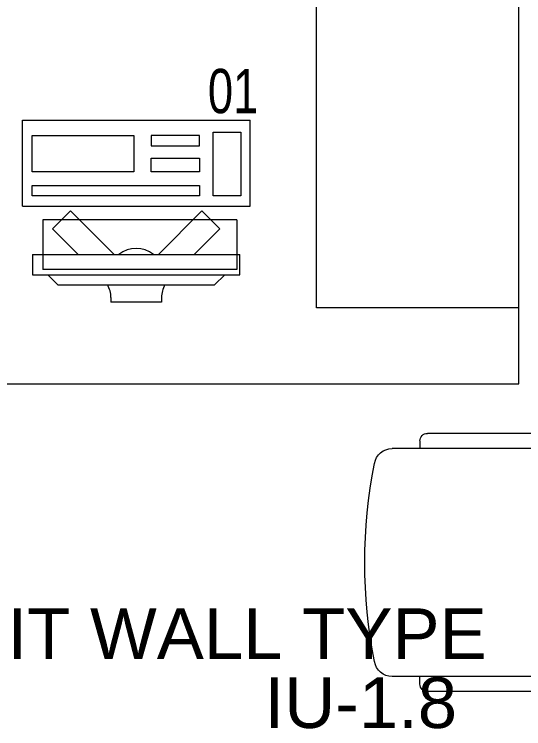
# Model space of a CAD drawing. Header units: millimetres. Extents: x -160614 to 59925, y -157025 to 0.
# Drawn here: x -118162 to -117155, y -111605 to -110194 of the extents above; entities that cross this region are included whole.
import ezdxf

# ---------------------------------------------------------------- set-up
doc = ezdxf.new("R2010")
doc.units = ezdxf.units.MM
doc.header["$LTSCALE"] = 8
doc.linetypes.add('HIDDEN', pattern=[9.525, 6.35, -3.175])
doc.layers.get('0').update_dxf_attribs({"color": 9, "lineweight": 5})
doc.layers.add('72_EGR_EQP_TAG', color=9, linetype='Continuous', lineweight=5)
doc.layers.add('LOADING', color=9, linetype='Continuous', lineweight=5)
doc.layers.add('A-Wall-cmu-patt', color=9, linetype='Continuous')
doc.layers.get('0').off()
doc.layers.get('0').freeze()
doc.styles.add('ARIAL', font='arial.ttf')
doc.styles.add('X3G_ENTITY_257CFD', font='swisscl.ttf', dxfattribs={"height": 200})

# ---------------------------------------------------------------- blocks, each defined once
blk = doc.blocks.new('GF21043-P')
for p, q in [((0.8, 0.75), (-0.8, 0.75)), ((-0.8, 0.75), (-0.8, 0))]:
    blk.add_line(p, q)
at = {"linetype": 'HIDDEN'}
for p, q in [((-0.8, 0.6), (-0.4, 0.6)), ((-0.4, 0.6), (-0.4, 0))]:
    blk.add_line(p, q, dxfattribs=at)
blk = doc.blocks.new('GF21016-P')
at = {"layer": 'LOADING', "extrusion": (-1.24384e-09, -1.20261e-09, -1)}
for p, q in [((0.0128, 0.0179), (0.0128, 0.4136)), ((0.4628, 0.0179), (0.4628, 0.4136)), ((-0.0022, 0.3585), (0.0128, 0.3585)), ((0.4778, 0.3585), (0.4628, 0.3585)), ((-0.0172, 0.0179), (-0.0172, 0.3435)), ((0.4928, 0.0179), (0.4928, 0.3435)), ((0.4778, 0.0029), (0.4778, 0.0029))]:
    blk.add_line(p, q, dxfattribs=at)
for centre, radius, start, end in [((-0.2378, -0.5362), 1.0036, 78.7568, 101.2432), ((-0.0478, 0.4136), 0.035, 0, 80.6557), ((-0.4278, 0.4136), 0.035, 99.3443, 180), ((0.0022, 0.3435), 0.015, 0, 90), ((-0.4778, 0.3435), 0.015, 90, 180), ((-0.0284, 0.0145), 0.015, 284.3864, 95.5209), ((-0.2378, 1.8928), 1.8749, 263.6341, 276.3659), ((-0.4471, 0.0145), 0.015, 84.4791, 255.6136), ((0.0022, 0.0179), 0.015, 270, 0), ((0.0022, 0.0179), 0.015, 180, 270), ((-0.4778, 0.0179), 0.015, 270, 0), ((-0.4778, 0.0179), 0.015, 180, 270), ((-0.2378, 1.8734), 1.8855, 263.5119, 276.4881)]:
    blk.add_arc(centre, radius, start, end, dxfattribs=at)
blk = doc.blocks.new('ITCWLS1-P')
at = {"layer": 'LOADING'}
for p, q in [((-0.17, 0.45), (-0.17, 0)), ((-0.17, 0.45), (0, 0.45)), ((0, 0.45), (0, 0)), ((-0.2651, 0.43, 0), (-0.3051, 0.43, 0)), ((-0.3051, 0.43, 0), (-0.3051, 0.02, 0)), ((-0.2651, 0.43, 0), (-0.2651, 0.02, 0)), ((-0.1496, 0.4305), (-0.1291, 0.4305)), ((-0.1291, 0.4305), (-0.1291, 0.4089)), ((-0.197, 0.4094), (-0.295, 0.4094)), ((-0.295, 0.0264), (-0.295, 0.4094)), ((-0.197, 0.0264), (-0.197, 0.4094)), ((-0.3251, 0.38, 0), (-0.3051, 0.4, 0)), ((-0.3251, 0.38, 0), (-0.3251, 0.07, 0)), ((-0.3503, 0.275), (-0.3596, 0.275)), ((-0.3596, 0.175), (-0.3596, 0.275)), ((-0.3503, 0.175), (-0.3596, 0.175)), ((-0.3251, 0.07, 0), (-0.3051, 0.05, 0)), ((-0.3051, 0.02, 0), (-0.2651, 0.02, 0)), ((-0.197, 0.0264), (-0.295, 0.0264)), ((-0.17, 0), (0, 0))]:
    blk.add_line(p, q, dxfattribs=at)
at = {"layer": 'LOADING', "extrusion": (2.48281e-10, 3.18408e-10, -1)}
for p, q in [((-0.2651, 0.3395), (-0.2144, 0.3902)), ((-0.1791, 0.3548), (-0.2144, 0.3902)), ((-0.2651, 0.2688), (-0.1791, 0.3548))]:
    blk.add_line(p, q, dxfattribs=at)
at = {"layer": 'LOADING', "extrusion": (2.48281e-10, -3.18408e-10, -1)}
for p, q in [((-0.2651, 0.1812), (-0.1791, 0.0952)), ((-0.2651, 0.1105), (-0.2144, 0.0598)), ((-0.1791, 0.0952), (-0.2144, 0.0598))]:
    blk.add_line(p, q, dxfattribs=at)
at = {"layer": 'LOADING'}
for points in [[(-0.1291, 0.4089), (-0.1291, 0.1), (-0.1496, 0.1), (-0.1496, 0.4305)], [(-0.1496, 0.1), (-0.1496, 0.1), (-0.1496, 0.1), (-0.1496, 0.1), (-0.1496, 0.1), (-0.1496, 0.1), (-0.1496, 0.1), (-0.1496, 0.1), (-0.1496, 0.1)], [(-0.1496, 0.1), (-0.1496, 0.1), (-0.1496, 0.1), (-0.1496, 0.1), (-0.1496, 0.1), (-0.1496, 0.1), (-0.1496, 0.1), (-0.1496, 0.1), (-0.1496, 0.1), (-0.1496, 0.1), (-0.1496, 0.1), (-0.1496, 0.1), (-0.1496, 0.1), (-0.1496, 0.1), (-0.1496, 0.1), (-0.1496, 0.1), (-0.1496, 0.1), (-0.1496, 0.1)], [(-0.1496, 0.1), (-0.1496, 0.1), (-0.1496, 0.1), (-0.1496, 0.1), (-0.1496, 0.1), (-0.1496, 0.1), (-0.1496, 0.1), (-0.1496, 0.1), (-0.1496, 0.1), (-0.1496, 0.1)], [(-0.1496, 0.1), (-0.1496, 0.1), (-0.1496, 0.1), (-0.1496, 0.1), (-0.1496, 0.1), (-0.1496, 0.1), (-0.1496, 0.1)], [(-0.1496, 0.1), (-0.1496, 0.1), (-0.1496, 0.1), (-0.1496, 0.1), (-0.1496, 0.1), (-0.1496, 0.1), (-0.1496, 0.1), (-0.1496, 0.1), (-0.1496, 0.1), (-0.1496, 0.1)], [(-0.1496, 0.1), (-0.1496, 0.1), (-0.1496, 0.1), (-0.1496, 0.1), (-0.1496, 0.1), (-0.1496, 0.1), (-0.1496, 0.1), (-0.1496, 0.1), (-0.1496, 0.1), (-0.1496, 0.1), (-0.1496, 0.1), (-0.1496, 0.1), (-0.1496, 0.1), (-0.1496, 0.1), (-0.1496, 0.1)], [(-0.1496, 0.1), (-0.1496, 0.1), (-0.1496, 0.1), (-0.1496, 0.1), (-0.1496, 0.1), (-0.1496, 0.1), (-0.1496, 0.1), (-0.1496, 0.1), (-0.1496, 0.1), (-0.1496, 0.1)], [(-0.1496, 0.1), (-0.1496, 0.1), (-0.1496, 0.1), (-0.1496, 0.1), (-0.1496, 0.1), (-0.1496, 0.1), (-0.1496, 0.1), (-0.1496, 0.1), (-0.1496, 0.1), (-0.1496, 0.1)], [(-0.1496, 0.1), (-0.1496, 0.1), (-0.1496, 0.1), (-0.1496, 0.1), (-0.1496, 0.1), (-0.1496, 0.1), (-0.1496, 0.1), (-0.1496, 0.1), (-0.1496, 0.1), (-0.1496, 0.1), (-0.1496, 0.1), (-0.1496, 0.1), (-0.1496, 0.1), (-0.1496, 0.1), (-0.1496, 0.1), (-0.1496, 0.1), (-0.1496, 0.1), (-0.1496, 0.1), (-0.1496, 0.1), (-0.1496, 0.1), (-0.1496, 0.1), (-0.1496, 0.1), (-0.1496, 0.1), (-0.1496, 0.1), (-0.1496, 0.1), (-0.1496, 0.1), (-0.1496, 0.1), (-0.1496, 0.1), (-0.1496, 0.1), (-0.1496, 0.1), (-0.1496, 0.1), (-0.1496, 0.1), (-0.1496, 0.1), (-0.1496, 0.1), (-0.1496, 0.1), (-0.1496, 0.1), (-0.1496, 0.1), (-0.1496, 0.1), (-0.1496, 0.1), (-0.1496, 0.1), (-0.1496, 0.1), (-0.1496, 0.1), (-0.1496, 0.1), (-0.1496, 0.1), (-0.1496, 0.1), (-0.1496, 0.1), (-0.1496, 0.1), (-0.1496, 0.1), (-0.1496, 0.1), (-0.1496, 0.1), (-0.1496, 0.1), (-0.1496, 0.1), (-0.1496, 0.1), (-0.1496, 0.1)], [(-0.1496, 0.1), (-0.1496, 0.1), (-0.1496, 0.1), (-0.1496, 0.1), (-0.1496, 0.1), (-0.1496, 0.1), (-0.1496, 0.1), (-0.1496, 0.1), (-0.1496, 0.1), (-0.1496, 0.1), (-0.1496, 0.1), (-0.1496, 0.1), (-0.1496, 0.1), (-0.1496, 0.1), (-0.1496, 0.1), (-0.1496, 0.1), (-0.1496, 0.1), (-0.1496, 0.1), (-0.1496, 0.1), (-0.1496, 0.1), (-0.1496, 0.1), (-0.1496, 0.1), (-0.1496, 0.1), (-0.1496, 0.1), (-0.1496, 0.1), (-0.1496, 0.1), (-0.1496, 0.1), (-0.1496, 0.1), (-0.1496, 0.1), (-0.1496, 0.1), (-0.1496, 0.1), (-0.1496, 0.1), (-0.1496, 0.1), (-0.1496, 0.1), (-0.1496, 0.1), (-0.1496, 0.1), (-0.1496, 0.1), (-0.1496, 0.1), (-0.1496, 0.1), (-0.1496, 0.1), (-0.1496, 0.1), (-0.1496, 0.1), (-0.1496, 0.1), (-0.1496, 0.1), (-0.1496, 0.1), (-0.1496, 0.1), (-0.1496, 0.1), (-0.1496, 0.1), (-0.1496, 0.1), (-0.1496, 0.1), (-0.1496, 0.1), (-0.1496, 0.1), (-0.1496, 0.1), (-0.1496, 0.1), (-0.1496, 0.1), (-0.1496, 0.1), (-0.1496, 0.1), (-0.1496, 0.1), (-0.1496, 0.1), (-0.1496, 0.1), (-0.1496, 0.1), (-0.1496, 0.1), (-0.1496, 0.1), (-0.1496, 0.1), (-0.1496, 0.1), (-0.1496, 0.1), (-0.1496, 0.1), (-0.1496, 0.1), (-0.1496, 0.1), (-0.1496, 0.1), (-0.1496, 0.1), (-0.1496, 0.1), (-0.1496, 0.1), (-0.1496, 0.1), (-0.1496, 0.1), (-0.1496, 0.1), (-0.1496, 0.1), (-0.1496, 0.1), (-0.1496, 0.1), (-0.1496, 0.1), (-0.1496, 0.1), (-0.1496, 0.1), (-0.1496, 0.1), (-0.1496, 0.1), (-0.1496, 0.1), (-0.1496, 0.1), (-0.1496, 0.1), (-0.1496, 0.1), (-0.1496, 0.1)], [(-0.1496, 0.1), (-0.1496, 0.1), (-0.1496, 0.1), (-0.1496, 0.1), (-0.1496, 0.1), (-0.1496, 0.1), (-0.1496, 0.1), (-0.1496, 0.1), (-0.1496, 0.1), (-0.1496, 0.1), (-0.1496, 0.1), (-0.1496, 0.1)], [(-0.1496, 0.1), (-0.1496, 0.1), (-0.1496, 0.1), (-0.1496, 0.1), (-0.1496, 0.1), (-0.1496, 0.1), (-0.1496, 0.1)], [(-0.1496, 0.1), (-0.1496, 0.1), (-0.1496, 0.1), (-0.1496, 0.1), (-0.1496, 0.1), (-0.1496, 0.1), (-0.1496, 0.1), (-0.1496, 0.1), (-0.1496, 0.1), (-0.1496, 0.1), (-0.1496, 0.1), (-0.1496, 0.1), (-0.1496, 0.1), (-0.1496, 0.1), (-0.1496, 0.1), (-0.1496, 0.1), (-0.1496, 0.1)], [(-0.1496, 0.1), (-0.1496, 0.1), (-0.1496, 0.1), (-0.1496, 0.1), (-0.1496, 0.1), (-0.1496, 0.1), (-0.1496, 0.1), (-0.1496, 0.1), (-0.1496, 0.1), (-0.1496, 0.1), (-0.1496, 0.1), (-0.1496, 0.1), (-0.1496, 0.1), (-0.1496, 0.1), (-0.1496, 0.1), (-0.1496, 0.1), (-0.1496, 0.1), (-0.1496, 0.1), (-0.1496, 0.1), (-0.1496, 0.1), (-0.1496, 0.1), (-0.1496, 0.1), (-0.1496, 0.1), (-0.1496, 0.1), (-0.1496, 0.1), (-0.1496, 0.1), (-0.1496, 0.1), (-0.1496, 0.1), (-0.1496, 0.1), (-0.1496, 0.1), (-0.1496, 0.1), (-0.1496, 0.1), (-0.1496, 0.1), (-0.1496, 0.1), (-0.1496, 0.1), (-0.1496, 0.1), (-0.1496, 0.1), (-0.1496, 0.1), (-0.1496, 0.1), (-0.1496, 0.1), (-0.1496, 0.1), (-0.1496, 0.1), (-0.1496, 0.1), (-0.1496, 0.1), (-0.1496, 0.1), (-0.1496, 0.1), (-0.1496, 0.1), (-0.1496, 0.1), (-0.1496, 0.1), (-0.1496, 0.1), (-0.1496, 0.1), (-0.1496, 0.1), (-0.1496, 0.1), (-0.1496, 0.1), (-0.1496, 0.1), (-0.1496, 0.1), (-0.1496, 0.1), (-0.1496, 0.1), (-0.1496, 0.1), (-0.1496, 0.1), (-0.1496, 0.1), (-0.1496, 0.1), (-0.1496, 0.1), (-0.1496, 0.1), (-0.1496, 0.1), (-0.1496, 0.1), (-0.1496, 0.1), (-0.1496, 0.1), (-0.1496, 0.1), (-0.1496, 0.1), (-0.1496, 0.1), (-0.1496, 0.1), (-0.1496, 0.1), (-0.1496, 0.1), (-0.1496, 0.1), (-0.1496, 0.1), (-0.1496, 0.1), (-0.1496, 0.1), (-0.1496, 0.1), (-0.1496, 0.1), (-0.1496, 0.1), (-0.1496, 0.1), (-0.1496, 0.1), (-0.1496, 0.1), (-0.1496, 0.1), (-0.1496, 0.1), (-0.1496, 0.1), (-0.1496, 0.1), (-0.1496, 0.1), (-0.1496, 0.1), (-0.1496, 0.1), (-0.1496, 0.1), (-0.1496, 0.1), (-0.1496, 0.1), (-0.1496, 0.1), (-0.1496, 0.1), (-0.1496, 0.1), (-0.1496, 0.1), (-0.1496, 0.1), (-0.1496, 0.1), (-0.1496, 0.1), (-0.1496, 0.1), (-0.1496, 0.1), (-0.1496, 0.1), (-0.1496, 0.1), (-0.1496, 0.1), (-0.1496, 0.1), (-0.1496, 0.1), (-0.1496, 0.1), (-0.1496, 0.1), (-0.1496, 0.1)], [(-0.1496, 0.1), (-0.1496, 0.1), (-0.1496, 0.1), (-0.1496, 0.1), (-0.1496, 0.1), (-0.1496, 0.1), (-0.1496, 0.1), (-0.1496, 0.1)]]:
    blk.add_lwpolyline(points, dxfattribs=at)
for points in [[(-0.1019, 0.4305), (-0.0304, 0.4305), (-0.0304, 0.2294), (-0.1019, 0.2294)], [(-0.1019, 0.1954), (-0.0747, 0.1954), (-0.0747, 0.1), (-0.1019, 0.1)], [(-0.0304, 0.1954), (-0.0508, 0.1954), (-0.0508, 0.1), (-0.0304, 0.1)], [(-0.1496, 0.1), (-0.1496, 0.1), (-0.1496, 0.1), (-0.1496, 0.1), (-0.1496, 0.1), (-0.1496, 0.1), (-0.1496, 0.1), (-0.1496, 0.1), (-0.1496, 0.1), (-0.1496, 0.1), (-0.1496, 0.1), (-0.1496, 0.1), (-0.1496, 0.1), (-0.1496, 0.1), (-0.1496, 0.1), (-0.1496, 0.1), (-0.1496, 0.1), (-0.1496, 0.1), (-0.1496, 0.1), (-0.1496, 0.1), (-0.1496, 0.1), (-0.1496, 0.1), (-0.1496, 0.1), (-0.1496, 0.1), (-0.1496, 0.1), (-0.1496, 0.1), (-0.1496, 0.1), (-0.1496, 0.1), (-0.1496, 0.1), (-0.1496, 0.1), (-0.1496, 0.1), (-0.1496, 0.1), (-0.1496, 0.1), (-0.1496, 0.1), (-0.1496, 0.1), (-0.1496, 0.1), (-0.1496, 0.1), (-0.1496, 0.1), (-0.1496, 0.1), (-0.1496, 0.1), (-0.1496, 0.1), (-0.1496, 0.1), (-0.1496, 0.1), (-0.1496, 0.1), (-0.1496, 0.1), (-0.1496, 0.1), (-0.1496, 0.1), (-0.1496, 0.1), (-0.1496, 0.1), (-0.1496, 0.1), (-0.1496, 0.1), (-0.1496, 0.1), (-0.1496, 0.1), (-0.1496, 0.1), (-0.1496, 0.1), (-0.1496, 0.1), (-0.1496, 0.1), (-0.1496, 0.1), (-0.1496, 0.1), (-0.1496, 0.1), (-0.1496, 0.1), (-0.1496, 0.1), (-0.1496, 0.1), (-0.1496, 0.1), (-0.1496, 0.1), (-0.1496, 0.1), (-0.1496, 0.1), (-0.1496, 0.1), (-0.1496, 0.1), (-0.1496, 0.1), (-0.1496, 0.1), (-0.1496, 0.1), (-0.1496, 0.1), (-0.1496, 0.1), (-0.1496, 0.1), (-0.1496, 0.1), (-0.1496, 0.1), (-0.1496, 0.1), (-0.1496, 0.1), (-0.1496, 0.1), (-0.1496, 0.1), (-0.1496, 0.1), (-0.1496, 0.1), (-0.1496, 0.1), (-0.1496, 0.1), (-0.1496, 0.1), (-0.1496, 0.1), (-0.1496, 0.1), (-0.1496, 0.1), (-0.1496, 0.1), (-0.1496, 0.1), (-0.1496, 0.1), (-0.1496, 0.1), (-0.1496, 0.1), (-0.1496, 0.1), (-0.1496, 0.1), (-0.1496, 0.1), (-0.1496, 0.1), (-0.1496, 0.1), (-0.1496, 0.1), (-0.1496, 0.1), (-0.1496, 0.1), (-0.1496, 0.1), (-0.1496, 0.1), (-0.1496, 0.1), (-0.1496, 0.1), (-0.1496, 0.1), (-0.1496, 0.1), (-0.1496, 0.1), (-0.1496, 0.1), (-0.1496, 0.1), (-0.1496, 0.1), (-0.1496, 0.1), (-0.1496, 0.1), (-0.1496, 0.1), (-0.1496, 0.1), (-0.1496, 0.1), (-0.1496, 0.1), (-0.1496, 0.1), (-0.1496, 0.1), (-0.1496, 0.1), (-0.1496, 0.1), (-0.1496, 0.1), (-0.1496, 0.1), (-0.1496, 0.1), (-0.1496, 0.1), (-0.1496, 0.1), (-0.1496, 0.1), (-0.1496, 0.1), (-0.1496, 0.1), (-0.1496, 0.1), (-0.1496, 0.1), (-0.1496, 0.1), (-0.1496, 0.1), (-0.1496, 0.1), (-0.1496, 0.1), (-0.1496, 0.1), (-0.1496, 0.1), (-0.1496, 0.1), (-0.1496, 0.1), (-0.1496, 0.1), (-0.1496, 0.1), (-0.1496, 0.1), (-0.1496, 0.1), (-0.1496, 0.1), (-0.1496, 0.1), (-0.1496, 0.1), (-0.1496, 0.1), (-0.1496, 0.1), (-0.1496, 0.1), (-0.1496, 0.1), (-0.1496, 0.1), (-0.1496, 0.1), (-0.1496, 0.1), (-0.1496, 0.1), (-0.1496, 0.1), (-0.1496, 0.1), (-0.1496, 0.1), (-0.1496, 0.1), (-0.1496, 0.1), (-0.1496, 0.1), (-0.1496, 0.1), (-0.1496, 0.1), (-0.1496, 0.1), (-0.1496, 0.1), (-0.1496, 0.1), (-0.1496, 0.1), (-0.1496, 0.1), (-0.1496, 0.1), (-0.1496, 0.1), (-0.1496, 0.1), (-0.1496, 0.1), (-0.1496, 0.1), (-0.1496, 0.1), (-0.1496, 0.1), (-0.1496, 0.1), (-0.1496, 0.1), (-0.1496, 0.1), (-0.1496, 0.1), (-0.1496, 0.1), (-0.1496, 0.1), (-0.1496, 0.1), (-0.1496, 0.1), (-0.1496, 0.1), (-0.1496, 0.1), (-0.1496, 0.1), (-0.1496, 0.1), (-0.1496, 0.1), (-0.1496, 0.1), (-0.1496, 0.1), (-0.1496, 0.1), (-0.1496, 0.1), (-0.1496, 0.1), (-0.1496, 0.1), (-0.1496, 0.1), (-0.1496, 0.1), (-0.1496, 0.1), (-0.1496, 0.1), (-0.1496, 0.1), (-0.1496, 0.1), (-0.1496, 0.1), (-0.1496, 0.1), (-0.1496, 0.1), (-0.1496, 0.1), (-0.1496, 0.1), (-0.1496, 0.1), (-0.1496, 0.1), (-0.1496, 0.1), (-0.1496, 0.1), (-0.1496, 0.1), (-0.1496, 0.1), (-0.1496, 0.1), (-0.1496, 0.1), (-0.1496, 0.1), (-0.1496, 0.1), (-0.1496, 0.1), (-0.1496, 0.1), (-0.1496, 0.1), (-0.1496, 0.1), (-0.1496, 0.1), (-0.1496, 0.1), (-0.1496, 0.1), (-0.1496, 0.1), (-0.1496, 0.1), (-0.1496, 0.1), (-0.1496, 0.1), (-0.1496, 0.1), (-0.1496, 0.1), (-0.1496, 0.1), (-0.1496, 0.1), (-0.1496, 0.1), (-0.1496, 0.1), (-0.1496, 0.1), (-0.1496, 0.1), (-0.1496, 0.1), (-0.1496, 0.1), (-0.1496, 0.1), (-0.1496, 0.1), (-0.1496, 0.1), (-0.1496, 0.1), (-0.1496, 0.1), (-0.1496, 0.1), (-0.1496, 0.1), (-0.1496, 0.1), (-0.1496, 0.1), (-0.1496, 0.1), (-0.1496, 0.1), (-0.1496, 0.1), (-0.1496, 0.1), (-0.1496, 0.1), (-0.1496, 0.1), (-0.1496, 0.1), (-0.1496, 0.1), (-0.1496, 0.1), (-0.1496, 0.1), (-0.1496, 0.1), (-0.1496, 0.1), (-0.1496, 0.1), (-0.1496, 0.1), (-0.1496, 0.1), (-0.1496, 0.1), (-0.1496, 0.1), (-0.1496, 0.1), (-0.1496, 0.1), (-0.1496, 0.1), (-0.1496, 0.1), (-0.1496, 0.1), (-0.1496, 0.1), (-0.1496, 0.1), (-0.1496, 0.1), (-0.1496, 0.1), (-0.1496, 0.1), (-0.1496, 0.1), (-0.1496, 0.1), (-0.1496, 0.1), (-0.1496, 0.1), (-0.1496, 0.1)], [(-0.1496, 0.1), (-0.1496, 0.1), (-0.1496, 0.1), (-0.1496, 0.1), (-0.1496, 0.1), (-0.1496, 0.1), (-0.1496, 0.1), (-0.1496, 0.1), (-0.1496, 0.1), (-0.1496, 0.1), (-0.1496, 0.1), (-0.1496, 0.1), (-0.1496, 0.1), (-0.1496, 0.1), (-0.1496, 0.1), (-0.1496, 0.1), (-0.1496, 0.1), (-0.1496, 0.1), (-0.1496, 0.1), (-0.1496, 0.1), (-0.1496, 0.1), (-0.1496, 0.1), (-0.1496, 0.1), (-0.1496, 0.1), (-0.1496, 0.1), (-0.1496, 0.1), (-0.1496, 0.1), (-0.1496, 0.1), (-0.1496, 0.1), (-0.1496, 0.1), (-0.1496, 0.1), (-0.1496, 0.1), (-0.1496, 0.1), (-0.1496, 0.1), (-0.1496, 0.1), (-0.1496, 0.1), (-0.1496, 0.1), (-0.1496, 0.1), (-0.1496, 0.1), (-0.1496, 0.1), (-0.1496, 0.1), (-0.1496, 0.1), (-0.1496, 0.1), (-0.1496, 0.1), (-0.1496, 0.1), (-0.1496, 0.1), (-0.1496, 0.1), (-0.1496, 0.1), (-0.1496, 0.1), (-0.1496, 0.1), (-0.1496, 0.1), (-0.1496, 0.1), (-0.1496, 0.1), (-0.1496, 0.1), (-0.1496, 0.1), (-0.1496, 0.1), (-0.1496, 0.1), (-0.1496, 0.1), (-0.1496, 0.1), (-0.1496, 0.1), (-0.1496, 0.1), (-0.1496, 0.1), (-0.1496, 0.1), (-0.1496, 0.1), (-0.1496, 0.1), (-0.1496, 0.1), (-0.1496, 0.1), (-0.1496, 0.1), (-0.1496, 0.1), (-0.1496, 0.1), (-0.1496, 0.1), (-0.1496, 0.1), (-0.1496, 0.1), (-0.1496, 0.1), (-0.1496, 0.1), (-0.1496, 0.1), (-0.1496, 0.1), (-0.1496, 0.1), (-0.1496, 0.1), (-0.1496, 0.1), (-0.1496, 0.1), (-0.1496, 0.1), (-0.1496, 0.1), (-0.1496, 0.1), (-0.1496, 0.1), (-0.1496, 0.1), (-0.1496, 0.1), (-0.1496, 0.1), (-0.1496, 0.1), (-0.1496, 0.1), (-0.1496, 0.1), (-0.1496, 0.1), (-0.1496, 0.1), (-0.1496, 0.1), (-0.1496, 0.1), (-0.1496, 0.1), (-0.1496, 0.1), (-0.1496, 0.1), (-0.1496, 0.1), (-0.1496, 0.1), (-0.1496, 0.1), (-0.1496, 0.1), (-0.1496, 0.1), (-0.1496, 0.1), (-0.1496, 0.1), (-0.1496, 0.1), (-0.1496, 0.1), (-0.1496, 0.1), (-0.1496, 0.1), (-0.1496, 0.1), (-0.1496, 0.1), (-0.1496, 0.1), (-0.1496, 0.1), (-0.1496, 0.1), (-0.1496, 0.1), (-0.1496, 0.1), (-0.1496, 0.1), (-0.1496, 0.1), (-0.1496, 0.1), (-0.1496, 0.1), (-0.1496, 0.1), (-0.1496, 0.1), (-0.1496, 0.1), (-0.1496, 0.1), (-0.1496, 0.1), (-0.1496, 0.1), (-0.1496, 0.1), (-0.1496, 0.1), (-0.1496, 0.1), (-0.1496, 0.1), (-0.1496, 0.1), (-0.1496, 0.1), (-0.1496, 0.1), (-0.1496, 0.1), (-0.1496, 0.1), (-0.1496, 0.1), (-0.1496, 0.1), (-0.1496, 0.1), (-0.1496, 0.1), (-0.1496, 0.1), (-0.1496, 0.1), (-0.1496, 0.1), (-0.1496, 0.1), (-0.1496, 0.1), (-0.1496, 0.1), (-0.1496, 0.1), (-0.1496, 0.1), (-0.1496, 0.1), (-0.1496, 0.1), (-0.1496, 0.1), (-0.1496, 0.1), (-0.1496, 0.1), (-0.1496, 0.1), (-0.1496, 0.1), (-0.1496, 0.1), (-0.1496, 0.1), (-0.1496, 0.1), (-0.1496, 0.1), (-0.1496, 0.1), (-0.1496, 0.1), (-0.1496, 0.1), (-0.1496, 0.1), (-0.1496, 0.1), (-0.1496, 0.1), (-0.1496, 0.1), (-0.1496, 0.1), (-0.1496, 0.1), (-0.1496, 0.1), (-0.1496, 0.1), (-0.1496, 0.1), (-0.1496, 0.1), (-0.1496, 0.1), (-0.1496, 0.1), (-0.1496, 0.1), (-0.1496, 0.1), (-0.1496, 0.1), (-0.1496, 0.1), (-0.1496, 0.1), (-0.1496, 0.1), (-0.1496, 0.1), (-0.1496, 0.1), (-0.1496, 0.1), (-0.1496, 0.1), (-0.1496, 0.1), (-0.1496, 0.1), (-0.1496, 0.1), (-0.1496, 0.1), (-0.1496, 0.1), (-0.1496, 0.1), (-0.1496, 0.1), (-0.1496, 0.1), (-0.1496, 0.1), (-0.1496, 0.1), (-0.1496, 0.1), (-0.1496, 0.1), (-0.1496, 0.1), (-0.1496, 0.1), (-0.1496, 0.1), (-0.1496, 0.1), (-0.1496, 0.1), (-0.1496, 0.1), (-0.1496, 0.1), (-0.1496, 0.1), (-0.1496, 0.1), (-0.1496, 0.1), (-0.1496, 0.1), (-0.1496, 0.1), (-0.1496, 0.1), (-0.1496, 0.1), (-0.1496, 0.1), (-0.1496, 0.1), (-0.1496, 0.1), (-0.1496, 0.1), (-0.1496, 0.1)], [(-0.1496, 0.1), (-0.1496, 0.1), (-0.1496, 0.1), (-0.1496, 0.1), (-0.1496, 0.1), (-0.1496, 0.1), (-0.1496, 0.1), (-0.1496, 0.1), (-0.1496, 0.1), (-0.1496, 0.1), (-0.1496, 0.1), (-0.1496, 0.1), (-0.1496, 0.1), (-0.1496, 0.1), (-0.1496, 0.1), (-0.1496, 0.1), (-0.1496, 0.1), (-0.1496, 0.1), (-0.1496, 0.1), (-0.1496, 0.1), (-0.1496, 0.1), (-0.1496, 0.1), (-0.1496, 0.1), (-0.1496, 0.1), (-0.1496, 0.1), (-0.1496, 0.1), (-0.1496, 0.1), (-0.1496, 0.1), (-0.1496, 0.1), (-0.1496, 0.1), (-0.1496, 0.1), (-0.1496, 0.1), (-0.1496, 0.1), (-0.1496, 0.1), (-0.1496, 0.1), (-0.1496, 0.1), (-0.1496, 0.1), (-0.1496, 0.1), (-0.1496, 0.1), (-0.1496, 0.1), (-0.1496, 0.1), (-0.1496, 0.1), (-0.1496, 0.1), (-0.1496, 0.1), (-0.1496, 0.1), (-0.1496, 0.1), (-0.1496, 0.1), (-0.1496, 0.1), (-0.1496, 0.1), (-0.1496, 0.1), (-0.1496, 0.1), (-0.1496, 0.1), (-0.1496, 0.1), (-0.1496, 0.1), (-0.1496, 0.1), (-0.1496, 0.1), (-0.1496, 0.1), (-0.1496, 0.1), (-0.1496, 0.1), (-0.1496, 0.1), (-0.1496, 0.1), (-0.1496, 0.1), (-0.1496, 0.1), (-0.1496, 0.1), (-0.1496, 0.1), (-0.1496, 0.1), (-0.1496, 0.1), (-0.1496, 0.1), (-0.1496, 0.1), (-0.1496, 0.1), (-0.1496, 0.1), (-0.1496, 0.1), (-0.1496, 0.1), (-0.1496, 0.1), (-0.1496, 0.1), (-0.1496, 0.1), (-0.1496, 0.1), (-0.1496, 0.1), (-0.1496, 0.1), (-0.1496, 0.1), (-0.1496, 0.1), (-0.1496, 0.1), (-0.1496, 0.1), (-0.1496, 0.1), (-0.1496, 0.1), (-0.1496, 0.1), (-0.1496, 0.1), (-0.1496, 0.1), (-0.1496, 0.1), (-0.1496, 0.1), (-0.1496, 0.1), (-0.1496, 0.1), (-0.1496, 0.1), (-0.1496, 0.1), (-0.1496, 0.1), (-0.1496, 0.1), (-0.1496, 0.1), (-0.1496, 0.1), (-0.1496, 0.1), (-0.1496, 0.1), (-0.1496, 0.1), (-0.1496, 0.1), (-0.1496, 0.1), (-0.1496, 0.1), (-0.1496, 0.1), (-0.1496, 0.1), (-0.1496, 0.1), (-0.1496, 0.1), (-0.1496, 0.1), (-0.1496, 0.1), (-0.1496, 0.1), (-0.1496, 0.1), (-0.1496, 0.1), (-0.1496, 0.1), (-0.1496, 0.1), (-0.1496, 0.1), (-0.1496, 0.1), (-0.1496, 0.1), (-0.1496, 0.1), (-0.1496, 0.1), (-0.1496, 0.1), (-0.1496, 0.1), (-0.1496, 0.1), (-0.1496, 0.1), (-0.1496, 0.1), (-0.1496, 0.1), (-0.1496, 0.1), (-0.1496, 0.1), (-0.1496, 0.1), (-0.1496, 0.1), (-0.1496, 0.1), (-0.1496, 0.1), (-0.1496, 0.1), (-0.1496, 0.1), (-0.1496, 0.1), (-0.1496, 0.1), (-0.1496, 0.1), (-0.1496, 0.1), (-0.1496, 0.1), (-0.1496, 0.1), (-0.1496, 0.1), (-0.1496, 0.1), (-0.1496, 0.1), (-0.1496, 0.1), (-0.1496, 0.1), (-0.1496, 0.1), (-0.1496, 0.1), (-0.1496, 0.1), (-0.1496, 0.1), (-0.1496, 0.1), (-0.1496, 0.1), (-0.1496, 0.1), (-0.1496, 0.1), (-0.1496, 0.1), (-0.1496, 0.1), (-0.1496, 0.1), (-0.1496, 0.1), (-0.1496, 0.1), (-0.1496, 0.1), (-0.1496, 0.1), (-0.1496, 0.1), (-0.1496, 0.1), (-0.1496, 0.1), (-0.1496, 0.1), (-0.1496, 0.1), (-0.1496, 0.1), (-0.1496, 0.1), (-0.1496, 0.1), (-0.1496, 0.1), (-0.1496, 0.1), (-0.1496, 0.1), (-0.1496, 0.1), (-0.1496, 0.1), (-0.1496, 0.1), (-0.1496, 0.1), (-0.1496, 0.1), (-0.1496, 0.1), (-0.1496, 0.1), (-0.1496, 0.1), (-0.1496, 0.1), (-0.1496, 0.1), (-0.1496, 0.1), (-0.1496, 0.1), (-0.1496, 0.1), (-0.1496, 0.1), (-0.1496, 0.1), (-0.1496, 0.1), (-0.1496, 0.1), (-0.1496, 0.1), (-0.1496, 0.1), (-0.1496, 0.1), (-0.1496, 0.1), (-0.1496, 0.1), (-0.1496, 0.1), (-0.1496, 0.1), (-0.1496, 0.1), (-0.1496, 0.1), (-0.1496, 0.1), (-0.1496, 0.1), (-0.1496, 0.1), (-0.1496, 0.1), (-0.1496, 0.1), (-0.1496, 0.1), (-0.1496, 0.1), (-0.1496, 0.1), (-0.1496, 0.1), (-0.1496, 0.1), (-0.1496, 0.1), (-0.1496, 0.1), (-0.1496, 0.1), (-0.1496, 0.1), (-0.1496, 0.1), (-0.1496, 0.1), (-0.1496, 0.1), (-0.1496, 0.1), (-0.1496, 0.1), (-0.1496, 0.1), (-0.1496, 0.1), (-0.1496, 0.1)], [(-0.1496, 0.0727), (-0.0236, 0.0727), (-0.0236, 0.0182), (-0.1496, 0.0182)]]:
    blk.add_lwpolyline(points, close=True, dxfattribs=at)
for centre, radius, start, end in [((-0.3503, 0.325), 0.05, 270, 300.3093), ((-0.3089, 0.225), 0.0556, 321.9431, 38.0569), ((-0.3503, 0.125), 0.05, 59.6907, 90)]:
    blk.add_arc(centre, radius, start, end, dxfattribs=at)
blk = doc.blocks.new('GF1')
at = {"layer": 'LOADING', "color": 9, "extrusion": (2.24019e-05, 2.35417e-18, 1), "xscale": 1000, "yscale": 1000, "zscale": 1000, "rotation": 180.0000000000001}
blk.add_blockref('GF21043-P', (-117965.1, -110173.5, -2.7), dxfattribs=at)
at = {"layer": 'LOADING', "color": 9, "extrusion": (-1.94022e-16, 8.01373e-06, 1), "xscale": 1000.000000000005, "yscale": 1000.000000000005, "zscale": 1000.000000000005, "rotation": 90.00000000646477}
blk.add_blockref('ITCWLS1-P', (-117696.3, -110403, -0.9), dxfattribs=at)
at = {"layer": 'LOADING', "color": 9, "extrusion": (1.86519e-05, 4.75185e-05, 1), "xscale": 1000.000000000001, "yscale": 1000.000000000001, "zscale": -1000.000000000011, "rotation": 89.99997490245697}
blk.add_blockref('GF21016-P', (-117002.1, -111514.2, -7.5), dxfattribs=at)
at = {"layer": '72_EGR_EQP_TAG', "color": 9, "insert": (-117729.8, -110301.7, 0), "char_height": 87.47, "attachment_point": 2, "style": 'X3G_ENTITY_257CFD'}
blk.add_mtext('01', dxfattribs=at)

msp = doc.modelspace()

# ---------------------------------------------------------------- block references
at = {"layer": '72_EGR_EQP_TAG'}
msp.add_blockref('GF1', (0, 0), dxfattribs=at)

# ---------------------------------------------------------------- texts
at = {"layer": 'A-Wall-cmu-patt', "color": 4, "style": 'ARIAL'}
for s, p in [('SPLIT WALL TYPE', (-118439.5, -111467.1)), ('IU-1.8', (-117667.5, -111603.2))]:
    msp.add_text(s, height=100, dxfattribs=at).set_placement(p)

doc.saveas('drawing.dxf')
